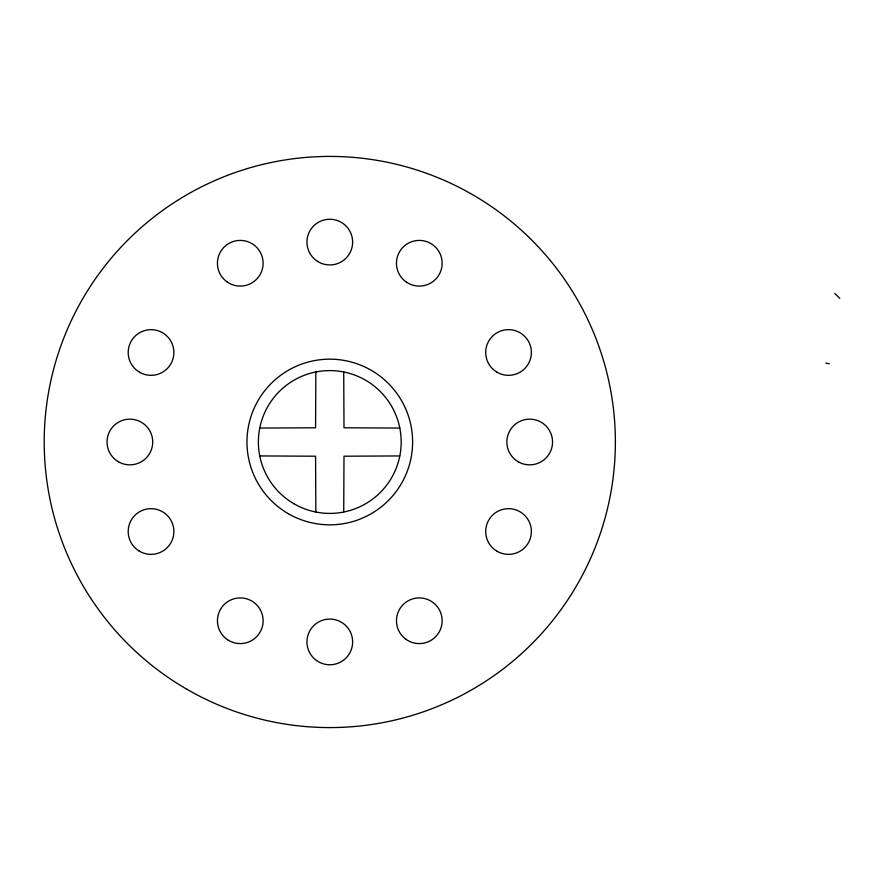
<?xml version="1.0" encoding="UTF-8"?>
<svg xmlns="http://www.w3.org/2000/svg" width="884" height="884" viewBox="0 0 884 884"><rect width="100%" height="100%" fill="white"/><g stroke="black" fill="none" stroke-linecap="round" stroke-linejoin="round"><path stroke-width="1.33" d="M315.853 371.976L315.577 427.79L259.763 428.066M343.721 512.024L343.998 456.21L399.811 455.934M399.811 428.066L343.998 427.79L343.721 371.976M259.763 455.934L315.577 456.21L315.853 512.024M825.866 363.136L829.269 363.722M834.839 293.576L839.8 298.317M186.988 689.321A285.587 285.587 0 0 0 615.375 442A285.587 285.587 0 0 0 186.988 194.679A285.587 285.587 0 0 0 186.988 689.321M118.29 461.691A22.851 22.851 0 0 0 152.722 442.188A22.851 22.851 0 0 0 118.611 422.121A22.851 22.851 0 0 0 118.29 461.691M316.571 660.547A22.851 22.851 0 0 0 352.539 644.038A22.851 22.851 0 0 0 320.251 621.154A22.851 22.851 0 0 0 316.571 660.547M518.278 461.791A22.851 22.851 0 0 0 552.544 442A22.851 22.851 0 0 0 518.278 422.209A22.851 22.851 0 0 0 518.278 461.791M317.533 261.377A22.851 22.851 0 0 0 352.617 243.056A22.851 22.851 0 0 0 319.212 221.84A22.851 22.851 0 0 0 317.533 261.377M139.617 372.274A22.851 22.851 0 0 0 173.883 352.484A22.851 22.851 0 0 0 139.617 332.704A22.851 22.851 0 0 0 139.617 372.274M139.042 550.964A22.851 22.851 0 0 0 173.872 532.168A22.851 22.851 0 0 0 140.191 511.405A22.851 22.851 0 0 0 139.042 550.964M227.1 281.919A22.851 22.851 0 0 0 263.023 265.322A22.851 22.851 0 0 0 230.702 242.503A22.851 22.851 0 0 0 227.1 281.919M406.739 282.339A22.851 22.851 0 0 0 442.111 264.581A22.851 22.851 0 0 0 409.049 242.835A22.851 22.851 0 0 0 406.739 282.339M497.117 372.274A22.851 22.851 0 0 0 531.383 352.484A22.851 22.851 0 0 0 497.117 332.704A22.851 22.851 0 0 0 497.117 372.274M497.117 551.296A22.851 22.851 0 0 0 531.383 531.516A22.851 22.851 0 0 0 497.117 511.726A22.851 22.851 0 0 0 497.117 551.296M227.597 639.751A22.851 22.851 0 0 0 263.078 622.226A22.851 22.851 0 0 0 230.16 600.269A22.851 22.851 0 0 0 227.597 639.751M405.999 639.32A22.851 22.851 0 0 0 442.033 622.988A22.851 22.851 0 0 0 409.867 599.938A22.851 22.851 0 0 0 405.999 639.32M288.372 513.726A82.82 82.82 0 0 0 412.607 442A82.82 82.82 0 0 0 288.372 370.274A82.82 82.82 0 0 0 288.372 513.726M294.085 503.836A71.394 71.394 0 0 0 401.181 442A71.394 71.394 0 0 0 294.085 380.164A71.394 71.394 0 0 0 294.085 503.836"/></g></svg>
